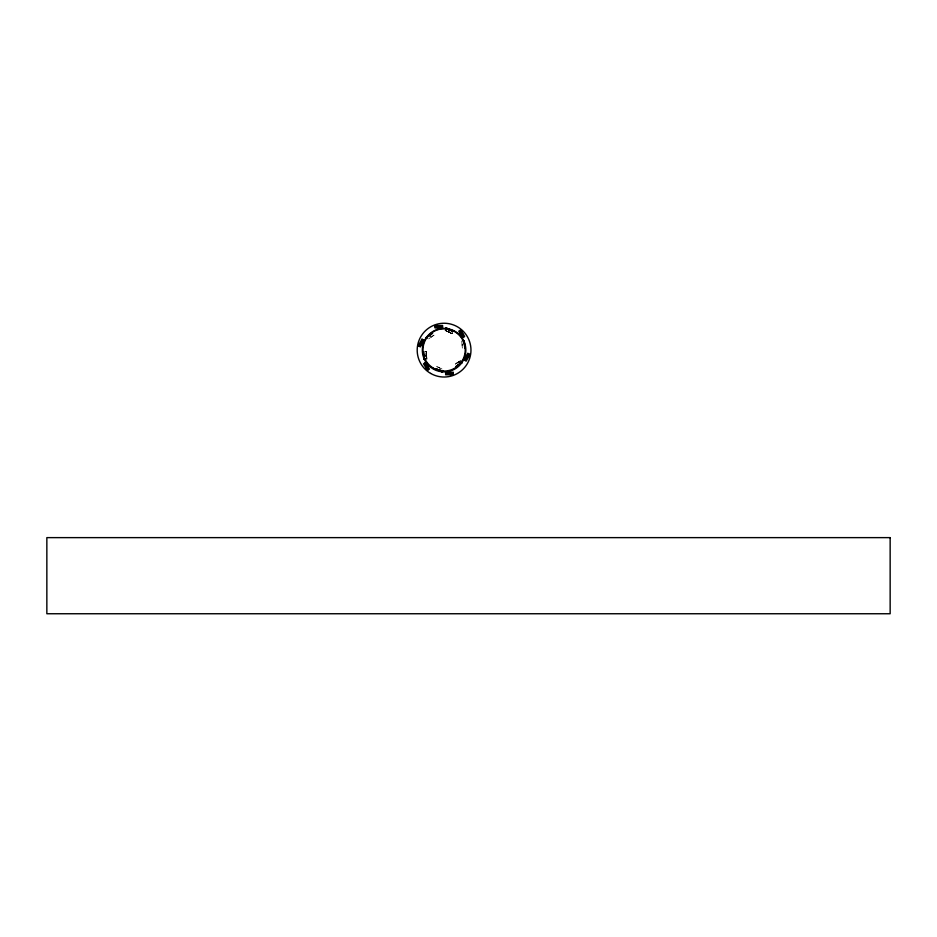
<?xml version="1.0" encoding="UTF-8"?>
<svg xmlns="http://www.w3.org/2000/svg" width="937" height="937" viewBox="0 0 937 937"><rect width="100%" height="100%" fill="white"/><g stroke="black" fill="none" stroke-linecap="round" stroke-linejoin="round"><path stroke-width="0.7" stroke-dasharray="4.68 3.51" d="M448.999 332.272L452.067 333.642L452.594 332.53L452.067 333.642L445.145 330.374L448.999 332.272L449.526 331.136M449.034 332.19L452.067 333.642L449.01 332.248L449.561 331.089M455.347 364.118L460.735 360.405L455.347 364.118L457.197 362.853M431.699 336.758L434.042 335.13L431.652 336.699M460.723 360.405L455.605 363.943L457.982 362.35M428.666 338.854L430.516 337.578M462.023 344.359L463.253 344.254M426.874 359.129L426.253 351.492L425.023 351.586L426.206 351.434L426.487 354.783M425.023 351.598L426.253 351.504M437.755 366.999L442.346 369.178M436.525 366.426L439.687 367.936M461.765 340.998L462.386 348.634L462.117 345.273M426.85 359.047L426.241 351.434L426.803 359.07M425.129 352.933L425.351 355.732M448.214 331.768L445.145 330.374L452.067 333.642L445.145 330.363L448.191 331.815"/><path stroke-width="1.41" d="M439.711 369.272L439.195 370.384L442.358 371.895L442.885 370.783L442.393 371.919L435.471 368.639L438.633 370.15M439.886 369.365L439.359 370.466L442.393 371.919M419.296 346.315L423.02 339.768M465.162 360.499L468.887 353.952M427.049 338.48L426.347 337.449L429.064 335.481M429.931 335.095L432.648 333.115L426.358 337.472L429.931 335.095L431.325 337.109M458.568 364.833L455.815 366.777L462.128 362.432L461.426 361.413L459.071 363.041M462.117 362.42L455.815 366.777L462.117 362.42L459.341 364.329M426.358 337.472L429.123 335.563M459.973 333.232L462.023 332.026M461.379 335.622L463.428 334.415M425.773 365.254L426.803 364.645M426.159 368.241L428.209 367.035M462.983 340.904L464.202 340.799L464.822 348.435L464.565 345.074M424.168 355.966L425.386 355.873M424.402 359.246L425.621 359.07L424.356 359.258L424.074 355.041L424.426 359.328L425.656 359.222M424.133 355.837L425.293 355.814M435.002 326.755L442.533 326.697M445.649 373.57L453.18 373.512M442.358 371.895L435.471 368.639L438.504 370.092M466.673 355.439L468.746 356.61M465.302 357.852L466.345 358.438M421.837 341.829L422.88 342.415M419.436 343.656L421.509 344.828M459.798 330.574L463.604 337.074M424.578 363.205L428.385 369.693M424.051 354.537L423.77 351.621M464.202 340.799L464.471 344.16M424.051 354.982L424.356 359.258M450.791 372.34L450.802 374.718M437.38 325.549L437.392 327.927M446.188 328.149L445.661 329.274L446.199 328.149L453.11 331.417L446.188 328.161L449.245 329.555L448.729 330.656L449.233 329.601L446.199 328.149L453.121 331.429L446.188 328.149M421.978 339.182L418.265 345.73L420.338 346.901L424.051 340.354L421.978 339.182M467.844 353.366L464.131 359.913L466.204 361.096L469.917 354.549L467.844 353.366M460.828 329.976L458.767 331.183L462.585 337.671L464.635 336.465L460.828 329.976M425.597 362.596L423.547 363.802L427.354 370.291L429.415 369.096L425.597 362.596M442.522 325.514L435.002 325.561L435.014 327.938L442.545 327.891L442.522 325.514M453.168 372.329L445.637 372.376L445.661 374.765L453.18 374.706L453.168 372.329M890.15 537.627L46.85 537.627L46.85 613.747L890.15 613.747L890.15 537.627M429.568 366.332A21.75 21.75 0 0 0 465.373 354.608A21.75 21.75 0 0 0 437.321 329.461A21.75 21.75 0 0 0 429.568 366.332M430.645 373.418A26.88 26.88 0 0 0 470.971 350.133A26.88 26.88 0 0 0 430.645 326.849A26.88 26.88 0 0 0 430.645 373.418M433.515 368.241A21.141 21.141 0 0 0 465.232 349.934A21.141 21.141 0 0 0 433.515 331.616A21.141 21.141 0 0 0 433.515 368.241"/></g></svg>
